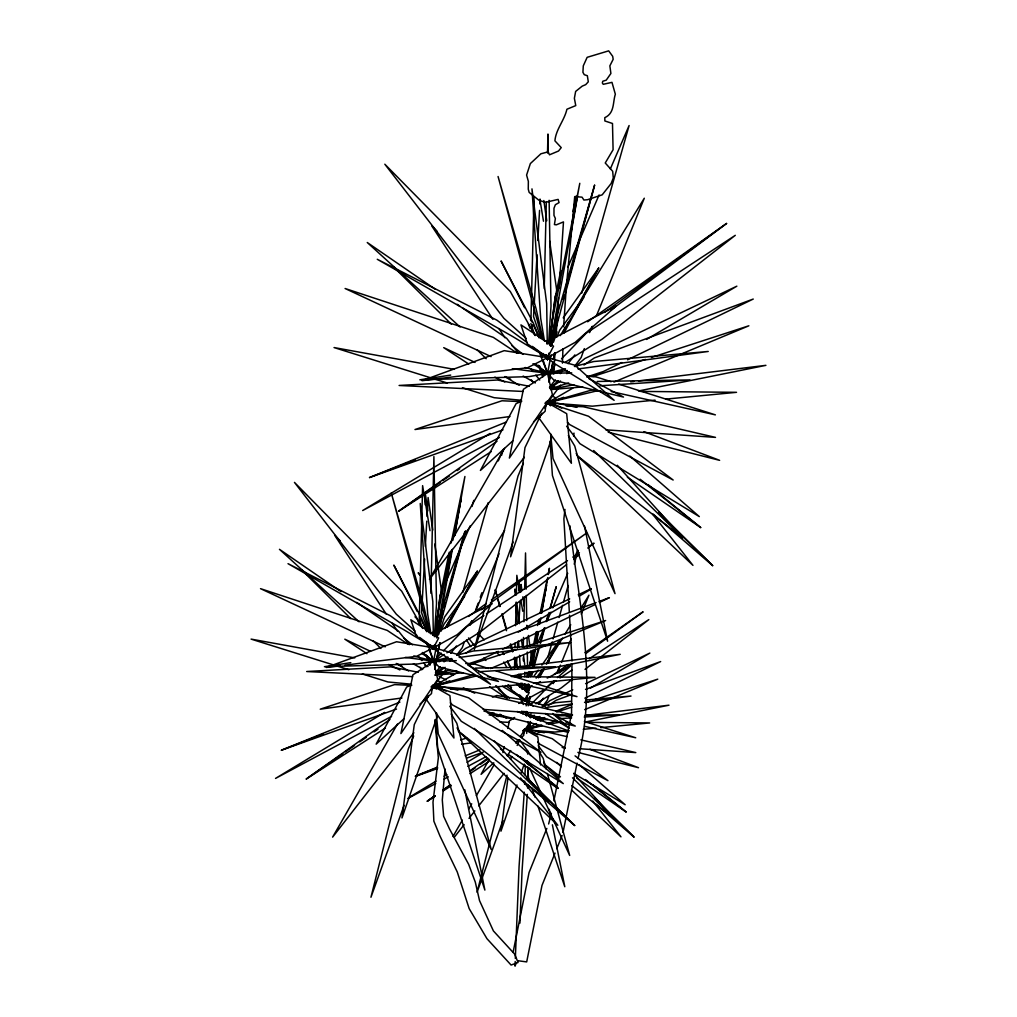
<?xml version="1.0" encoding="UTF-8"?>
<svg xmlns="http://www.w3.org/2000/svg" width="1017" height="1017" viewBox="0 0 1017 1017"><rect width="100%" height="100%" fill="white"/><g stroke="black" fill="none" stroke-linecap="round" stroke-linejoin="round"><path stroke-width="1.5" d="M571.961 664.139L571.554 713.667L553.896 800.811M571.986 661.037L569.52 615.247M523.285 646.812L523.513 637.43M523.882 621.781L524.492 596.75M524.67 588.932L525.535 552.943L526.183 589.11M544.235 288.536L546.32 201.811M547.502 152.931L547.96 134.015L548.29 152.957M514.526 668.22L514.805 657.198M515.034 647.753L515.149 643.024M515.581 625.697L516.178 602.077M516.369 594.208L516.839 575.304L519.662 592.491M530.938 320.355L531.446 299.723M531.535 296.544L534.027 196.561M562.465 363.171L562.922 348.907M563.621 326.737L566.24 287.989M515.199 961.523L515.009 966.15L516.178 963.252M515.327 958.434L519.077 866.395L524.251 792.179M524.581 784.247L524.708 781.069M524.975 774.725L525.357 765.191M526.679 733.448L526.806 730.27L530.327 721.549L530.01 729.469M519.929 923.118L522.102 870.082L527.327 794.366M527.581 788.035L527.721 784.857M527.912 780.115L528.306 770.619M420.021 625.226L420.288 618.895M425.157 504.813L425.564 495.304L427.75 510.865M518.784 590.661L519.115 582.741L520.437 592.11M531.713 331.097L531.98 324.766M424.623 559.007L421.585 612.641L428.055 631.646M425.335 546.396L426.771 521.162M427.038 516.433L428.106 497.504L432.772 530.073M534.078 307.07L533.544 316.579L541.031 338.585M534.256 303.905L537.04 254.771M537.853 240.508L539.557 210.392M539.913 204.061L540.18 199.307M516.407 666.758L516.954 657.262M517.488 647.765L517.844 641.435M518.924 622.429L520.094 601.848M520.628 592.352L521.073 584.444L521.963 590.623M554.99 353.115L553.655 373.659L562.223 371.091M556.007 337.301L557.024 321.499M557.227 318.334L558.562 297.778M559.172 288.294L563.469 221.897L556.299 224.846L554.43 224.579L555.371 218.464L553.973 215.375L553.985 208.282L555.371 204.722L559.058 202.612L558.13 199.408L545.214 202.383L538.768 200.133L529.158 192.391L528.268 189.2L528.357 181.382L526.59 175.064L530.365 163.572L540.879 153.796L548.125 151.864L549.485 154.813L558.524 151.024L561.231 147.618L554.913 140.829C555.867 129.375 564.371 120.476 566.914 109.239L575.762 105.603L574.376 98.306L575.647 91.428L582.207 86.14L585.703 84.64L588.296 81.805L587.343 75.716L584.267 74.686L582.919 72.321L583.288 65.863L587.14 57.333L608.674 50.85L612.666 56.291L613.175 59.278L609.857 65.851L610.899 73.478L606.234 80.152L602.75 81.258L602.344 82.987L603.246 84.309L611.98 82.352L615.336 94.212C612.654 102.692 614.726 113.078 604.797 117.667L604.861 120.959L612.488 123.477L613.086 149.741L605.242 162.987L612.679 171.288L613.289 178.013L611.128 183.518L602.204 194.819L587.584 199.701L583.911 200.044L582.042 197.158L574.707 196.599L566.533 284.925M434.361 636.731L436.509 603.666L433.903 456.595L430.941 593.331M525.954 690.645L526.361 684.53M526.857 676.89L527.149 672.301M548.557 343.797L551.011 306.079L549.129 200.311M445.026 769.017L442.293 799.972L443.615 816.219L449.527 828.969L468.659 864.348L475.308 882.146L479.541 900.655L493.41 930.924L514.767 954.251L518.034 962.54L511.081 965.031L486.952 938.678L469.18 908.626L457.269 871.989L439.865 835.796L433.865 821.164L433 802.222L438.34 757.741L434.793 719.845M432.339 685.954L431.488 693.581L419.97 704.12M546.154 402.096L545.125 411.288L533.569 421.852M524.378 729.151L523.679 735.418L521.378 737.528M564.982 509.441L563.876 518.797L569.329 612.094M573.639 436.217L574.008 433.102M435.225 646.761L433.547 649.329L433.916 646.265L433.547 649.329L432.403 646.392M435.238 635.511L439.929 597.106L449.222 552.269M526.399 692.068L527.34 684.339M528.293 676.61L528.662 673.508M529.615 665.779L532.425 650.308M435.225 635.752L437.844 614.624L450.569 551.265M526.425 691.916L527.213 685.636M435.111 635.383L440.183 595.237L442.064 590.902M549.32 343.479L555.307 296.227L556.553 293.328M526.437 690.797L527.226 684.581M528.217 676.801L528.802 672.135M529.59 665.919L531.624 656.817M507.953 778.056L500.949 831.181L516.979 784.959M452.311 549.371L442.649 605.191L436.369 635.638M454.726 535.412L464.922 476.49L451.141 542.989M558.714 304.769L550.35 345.844M570.003 239.567L577.529 196.103M532.539 665.817L535.489 648.782M536.556 642.591L538.438 631.748M539.773 624.006L540.853 617.815M541.654 613.162L547.82 577.554M548.354 574.452L549.422 568.261L548.138 574.452M451.751 550.248L436.115 635.511M454.307 536.188L461.108 498.724L452.743 540.447M534.751 650.003L531.942 665.436M535.87 643.85L538.107 631.544M539.506 623.853L540.345 619.226M541.464 613.073L546.498 585.372L540.93 613.073M433.039 646.278L433.547 649.329L434.119 646.265L433.547 649.329L432.784 646.354M550.146 345.462L579.792 183.302L552.562 318.906L549.472 343.899L555.002 298.413L560.787 270.497M527.009 691.98L528.459 684.174M529.908 676.369L530.772 671.69M434.717 669.11L439.713 642.935M552.79 362.294L548.989 382.201L550.286 375.985M553.375 359.243L554.545 353.115M526.45 715.116L527.035 712.014M528.217 705.823L529.997 696.518M436.585 645.617L433.547 661.152L437.691 679.381L400.901 733.575L412.927 674.792L444.226 654.465M554.201 369.171L523.412 389.295L509.352 458.082L552.396 394.672L547.527 373.341L551.125 354.971M526.158 705.862L527.658 698.196L518.708 703.433M434.767 669.059L438.162 651.973M438.772 648.859L440.005 642.642M550.896 372.896L553.032 362.103M553.642 359.014L554.862 352.848M526.463 715.231L527.073 712.192M528.586 704.578L530.086 696.963M513.115 952.268L529.056 872.548L546.841 828.41M528.573 674.627L529.196 671.551M530.429 665.398L533.518 650.003M534.751 643.85L537.218 631.544M538.768 623.841L539.696 619.226M551.379 813.269L548.621 823.986M563.024 832.44L577.059 763.093M577.999 758.479C597.996 681.797 578.686 602.636 569.863 525.713M502.907 752.631L504.14 746.605M507.839 728.49L509.39 720.951L514.678 717.455M573.003 211.561L576.207 196.065M533.709 644.104L536.277 631.722M537.561 625.531L538.845 619.34M540.129 613.149L547.184 579.093M527.175 692.081L528.764 684.352M530.365 676.636L531.319 671.995M434.856 646.494L433.547 649.329L434.208 646.265L433.547 649.329L435.073 646.596M436.217 637.074L441.912 611.026L464.604 532.196M550.566 345.602L557.329 314.685L594.589 185.221L551.252 345.755M527.2 692.501L528.802 685.127M530.747 676.28L531.713 671.856M437.068 635.485L443.323 610.848M444.111 607.772L445.281 603.157M548.29 356.509L547.527 359.51L545.837 355.175L547.527 359.51L549.244 356.903M550.96 346.009L558.219 317.495M527.518 692.463L529.399 685.051M531.662 676.165L532.794 671.716M434.704 646.532L433.547 649.329L434.361 646.291M436.827 637.176L465.557 530.76M473.769 500.364L472.028 506.428M548.354 356.458L547.527 359.51L546.358 354.895M446.959 597.106L464.972 532.107M562.96 299.392L564.219 294.828M565.058 291.777L594.589 185.221M534.306 665.792L538.946 649.049M540.624 642.96L544.845 627.743M546.955 620.128L549.066 612.514M550.324 607.95L556.235 586.644L550.108 607.937M462.799 592.466L488.198 502.64M501.534 455.438L503.262 449.349L498.266 460.904M581.686 293.227L629.103 125.536L610.34 168.924M547.896 657.211L552.206 641.956M553.07 638.905L557.812 622.112M559.108 617.535L562.554 605.331M563.418 602.28L568.16 585.5M574.198 564.143L578.076 550.413M533.455 665.766L538.273 649.024M540.027 642.935L544.413 627.718M546.167 621.641L548.354 614.026M344.954 665.143L416.512 656.346L433.547 647.74L434.45 644.956M436.725 637.977L438.988 630.998L492.228 603.615L457.192 634.684L433.547 647.74L396.528 641.752L326.279 667.444L340.288 665.715M542.824 353.407L553.655 363.044L614.154 400.317L574.936 365.217L547.527 357.653L504.229 350.649L422.042 380.701L527.607 367.709L547.527 357.653L549.002 353.128M551.456 345.602L553.909 338.064L616.188 306.028L575.202 342.373L547.527 357.653L512.924 336.678L377.269 259.284L496.932 320.202L527.289 342.665M533.264 706.129L525.255 700.128L526.666 695.831M528.065 691.535L529.463 687.238L532.196 685.827M433.547 649.329L434.551 646.392M438.569 634.633L444.594 616.988L477.265 571.173L447.48 627.006M548.532 356.611L547.527 359.51L547.019 356.458M553.502 342.055L556.985 331.86M528.764 691.102L530.264 686.704M521.124 773.022L524.225 764.085M464.4 641.714L462.277 647.638L456.722 655.126M470.744 623.917L471.812 620.955M475.511 610.569L478.155 603.157M480.278 597.221L481.867 592.771M584.343 348.615L581.152 357.539L575.546 365.078M591.233 329.279L592.301 326.304M524.225 731.706L525.255 728.795L528.141 728.363M548.989 695.564L547.388 700.052L542.773 706.256M553.261 683.602L554.329 680.615M556.998 673.14L559.134 667.165M404.08 805.375L370.951 897.248L408.287 748.982L413.703 736.016M513.089 541.997L474.303 649.571L517.984 476.109L523.412 463.104M502.919 820.566L477.062 892.24L507.025 775.17M555.015 853.098L541.985 885.451L526.692 961.904L517.628 960.684M556.782 848.687L562.121 835.453M469.918 625.302L471.697 620.917M475.257 612.158L499.016 553.795M589.58 332.623L591.958 326.775M596.725 315.092L644.295 198.226L578.253 305.456M557.507 672.428L560.469 665.143M561.651 662.232L571.147 638.918M581.228 614.141L588.945 595.199L580.669 608.624M548.697 356.713L547.527 359.51L547.477 356.408M556.846 337.072L559.757 330.067L583.974 297.269L560.214 335.648M441.086 631.15L443.997 624.158L464.693 596.127L444.632 628.531M526.412 698.577L525.255 701.349L524.175 698.552L525.255 701.349L526.946 698.768M567.817 267.293L599.077 194.972M445.802 582.232L470.159 525.903M537.23 643.85L543.459 629.447M547.184 620.815L550.922 612.17M552.79 607.848L567.74 573.283M573.957 558.88L577.694 550.248M548.76 356.865L547.527 359.51L549.078 356.738M526.984 697.611L525.255 701.349L526.793 698.615M540.243 416.195L524.988 447.582L510.598 556.795L551.456 438.975L550.96 434.246M427.877 696.607L414.275 724.612L401.969 817.948L436.89 717.239L436.42 712.637M510.42 759.305L511.767 756.534M517.157 745.448L519.852 739.906M438.213 684.276L433.547 684.975L432.645 686.806L457.637 672.364M547.527 357.653L553.54 346.2L520.958 324.893L527.327 343.797L547.527 357.653L532.349 346.416M419.551 637.379L433.547 647.74L438.683 637.951L410.83 619.747L416.284 635.905L438.772 652.342L490.486 684.212L456.964 654.211L433.547 647.74L403.965 629.815L288.014 563.672L390.299 615.73L417.008 635.498M492.381 697.115L496.766 695.514L525.255 700.128L529.221 692.59L516.611 684.339M564.041 333.004L598.695 268.068L563.202 317.851M541.985 413.169L539.213 418.356L571.414 463.282L566.685 413.677L547.527 402.77L546.485 403.355L547.527 401.207L550.629 401.855M544.756 407.97L547.527 402.77L560.609 385.176M428.564 695.628L426.428 699.632L453.951 738.024L449.921 695.628L433.547 686.31L431.411 690.301M489.164 759.241L481.079 774.357L493.753 762.775M539.646 677.322L544.095 668.983M547.057 663.415L558.93 641.168L541.858 665.105M523.208 733.664L530.798 722.375M563.037 331.809L565.363 327.652M566.914 324.881L568.465 322.109M573.893 312.41L598.695 268.068M447.353 624.654L453.493 613.683M455.794 609.564L477.265 571.173M540.561 673.991L542.862 669.885M546.688 663.046L558.93 641.168M504.496 448.344L429.454 579.232L524.352 457.319M397.444 724.079L332.623 837.118L413.868 732.761M453.01 836.432L462.366 820.109M468.608 809.227L471.723 803.786M476.401 795.625L494.338 764.339M574.948 310.821L576.601 308.138M457.142 607.441L459.646 603.386M461.311 600.691L504.585 530.404M539.341 675.746L540.993 673.063M547.604 662.321L562.49 638.155M564.969 634.138L570.753 624.743M538.438 677.843L544.26 668.436M547.578 663.071L549.244 660.389L546.434 664.19M507.216 755.784L510.75 750.571M516.064 742.741L517.831 740.134M520.488 736.219L528.459 724.485L527.823 721.676M533.772 676.445L538.273 670.152M536.124 678.161L542.684 669.275M445.599 670.089L433.547 686.31L436.407 689.119M454.37 837.182L464.121 824.66M469.002 818.405L474.85 810.892M478.74 805.884L504.089 773.327M549.485 387.363L555.346 379.875M560.227 373.633L562.185 371.129M568.045 363.641L574.885 354.908M435.454 672.834L440.221 666.732M444.035 661.864L447.861 656.982M450.722 653.321L456.442 646.011M529.069 716.451L530.976 714.023M538.603 704.285L543.358 698.196M545.417 403.495L547.527 401.207L561.727 408.135M431.424 687.276L433.547 684.975L457.892 690.034M523.119 731.109L525.255 728.795L537.675 734.846M450.696 375.095L419.843 379.824L528.98 376.633L547.527 373.341L555.053 365.535M561.498 358.848L586.224 333.207L735.291 235.321L602.242 339.093L564.88 362.484M441.264 653.143L433.547 661.152L417.695 663.974L324.41 666.694L350.801 662.639M443.463 650.867L466.612 626.841L483.863 615.514M530.569 704.946L550.731 684.034L556.032 680.551M512.771 440.87L480.405 470.451L516.102 403.622L521.81 401.118M403.825 718.866L376.163 744.152L406.673 687.034L410.919 685.178M515.619 742.791L519.077 739.626M587.648 321.766L726.583 223.46L611.026 310.071M468.519 616.455L486.291 603.526M502.487 686.322L525.255 700.128L527.556 698.069M546.993 686.945L554.023 680.704M557.545 677.589L570.448 666.148L547.222 678.097M549.943 387.833L558.397 380.752M566.838 373.671L569.253 371.637M575.291 366.578L584.94 358.493L736.855 286.171L646.532 339.436M435.912 673.279L443.018 667.33M450.124 661.368L452.489 659.385M457.23 655.406L465.519 648.452L569.673 598.873M529.946 717.392L532.298 715.421M542.849 706.573L549.879 700.675L572.736 689.793M545.023 403.164L547.527 401.207L552.93 404.27M431.119 686.869L433.547 684.975L446.082 691.09M522.827 730.689L525.255 728.795L532.12 732.672M566.533 564.626L480.304 631.888L446.908 652.787M574.033 558.778L579.029 554.875M587.775 548.049L594.03 543.18L588.716 546.663M572.52 679.127L561.27 687.912L535.934 703.777M585.029 669.377L648.833 619.607L589.174 658.787M604.352 312.473L726.583 223.46M481.295 609.717L485.147 606.907M490.283 603.17L586.58 533.048L491.427 599.903M558.943 673.101L571.694 663.809M585.716 653.6L643.1 611.802L584.991 652.647M491.071 451.726L398.626 511.22L497.033 441.2M385.443 728.045L306.282 778.997L389.829 719.54M435.276 796.031L427.267 801.193L435.009 795.688M442.738 790.184L450.48 784.679M469.816 770.911L487.868 758.072M553.998 674.424L568.198 664.444M398.626 511.22L440.221 482.325M442.827 480.52L449.323 476.007M457.129 470.591L459.722 468.786M306.282 778.997L342.78 753.648M345.386 751.83L354.513 745.499M359.726 741.876L366.247 737.35M374.065 731.922L377.968 729.202M427.267 801.193L435.06 795.777M442.84 790.374L450.633 784.959M470.096 771.445L475.295 767.835M480.482 764.237L486.978 759.724M550.133 388.087L560.532 380.994M583.936 365.027L594.335 357.933L753.254 299.049L627.565 359.802M436.128 673.508L445.154 667.343M465.799 653.257L473.541 647.982L596.089 602.585M530.391 717.824L534.243 715.193M548.366 705.556L556.057 700.306L572.266 694.306M521.289 713.082L523.933 711.328M486.52 613.772L567.486 560.609M572.787 557.125L579.423 552.765M560.011 677.945L571.935 670.101M443.298 790.87L451.306 785.709M470.007 773.683L488.719 761.644M490.016 433.458L362.662 510.547L499.398 437.424M384.604 712.396L275.531 778.412L391.583 716.362M408.999 797.468L436.013 781.12M444.124 776.213L446.819 774.573M467.095 762.305L481.956 753.317M518.25 632.116L569.66 601.81M579.131 596.216L591.309 589.046M590.419 688.128L649.863 653.079L585.589 683.678M548.862 401.995L572.914 388.087M536.137 723.532L524.569 730.206L525.255 728.795L527.111 731.223M540.205 721.167L542.925 719.604M510.102 685.483L511.971 691.001L525.255 700.128L543.472 690.073M407.792 798.498L435.746 783.548M444.137 779.06L448.332 776.823M467.896 766.36L486.075 756.635M536.29 683.716L540.383 681.606M621.857 362.56L603.284 371.536L586.707 376.989M498.292 651.35L481.194 659.613L467.795 664.012M502.563 649.291L595.136 604.543M599.407 602.484L609.374 597.665L599.038 601.492M571.974 704.425L556.083 711.188M584.839 698.196L660.656 661.558L585.525 689.399M578.241 594.792L591.08 588.69M550.362 388.583L554.596 386.663M436.369 673.991L442.026 671.423M613.963 382.087L748.868 325.796L651.414 357.488M490.499 668.55L605.623 620.523L523.272 647.295M568.567 716.375L571.49 715.154M584.661 709.663L657.757 679.165L592.873 700.255M502.983 429.835L369.527 477.545L506.339 422.004M396.503 709.065L281.404 750.215L399.897 702.111M415.445 776.06L437.399 767.136M465.227 755.847L479.871 749.898M369.527 477.545L415.305 459.862M281.404 750.215L322.872 734.198M415.495 776.187L437.602 767.632M415.47 776.403L437.552 768.509M466.994 757.983L483.177 752.199M601.136 391.049L596.407 390.998L549.053 402.401L563.736 397.304M449.781 680.831L433.547 686.31L468.621 697.853L540.93 752.338L452.527 704.959L450.378 702.849M529.755 728.299L525.255 729.812L525.814 730.359M532.755 727.295L537.256 725.782M460.637 739.956L466.663 737.973M550.54 388.875L568.63 382.926M436.522 674.296L449.921 669.885M534.065 718.422L539.938 716.502M592.949 376.493L645.426 359.433M472.371 663.847L517.284 649.24M556.668 712.04L571.757 707.133M585.334 702.709L589.86 701.247M549.053 402.325L594.64 389.168M472.752 674.983L433.547 686.31L471.901 689.208L525.598 684.06M541.756 725.057L525.255 729.812L537.866 736.994L540.535 764.975M546.256 723.761L556.757 720.722M512.314 368.688L547.527 373.341L565.439 368.764M574.402 366.476L593.801 361.518L708.226 351.462L578.037 368.955M447.226 657.656L433.547 661.152L405.274 657.414M457.879 654.935L473.083 651.045L570.88 642.452L459.201 657.465M542.01 706.167L555.714 702.671L571.401 701.298M542.112 725.757L525.255 729.812L552.269 738.711L564.918 748.245M548.239 724.282L560.558 722.108M638.485 390.986L765.915 365.345L638.523 380.905M511.195 676.254L620.205 654.325L510.763 667.686M584.902 722.108L668.983 705.188L584.75 715.472M550.629 389.269L573.88 384.82M435.085 674.97L456.722 670.839M535.781 719.311L544.807 717.582M549.091 400.978L552.206 400.52M525.064 367.506L547.527 373.341L567.359 370.493M451.662 658.546L433.547 661.152L413.69 655.99M509.962 416.512L414.987 429.53L501.978 400.774L520.831 401.601M401.931 697.98L320.253 709.18L394.609 684.606L411.745 685.356M461.578 744.202L470.998 742.906M547.349 707.273L572.139 703.955M584.533 702.289L631.01 696.048L585.525 700.052M630.667 381.858L633.807 381.477M655.075 400.151L592.415 406.177L549.078 402.885M666.046 399.096L736.537 392.32L640.494 391.418M533.493 683.297L595.085 677.373L511.564 676.585M569.024 730.689L554.799 732.062L525.255 729.812L529.984 729.38M583.25 729.329L595.898 728.108M600.64 727.651L649.647 722.947L585.563 722.337M549.104 402.618L555.409 402.046M439.751 685.725L433.547 686.31L475.32 676.241L478.473 676.28M550.566 389.587L582.716 386.918M435.098 675.135L463.129 672.784M537.243 720.252L547.96 719.413M600.055 385.786L689.907 379.913L597.221 381.464M478.74 671.767L555.231 666.771L475.333 668.105M560.583 718.587L571.63 717.862M584.254 717.036L618.959 714.773L585.601 715.332M489.113 715.015L492.266 714.837L513.267 718.968M488.071 713.349L494.313 713.171M532.984 363.692L547.527 373.341L571.732 372.858M456.353 660.694L433.547 661.152L421.953 653.461M556.998 715.815L571.3 715.574M566.151 406.037L583.224 406.724L715.498 437.386L605.84 429.835M450.315 689.132L464.044 689.679L572.52 714.824M537.79 731.973L548.748 732.418L567.079 736.664M522.967 391.456L399.109 385.468L497.389 380.015L529.298 386.282M412.546 676.636L306.689 671.525L390.693 666.847L418.241 672.262M499.69 721.917L509.097 722.375M483.164 709.421L572.406 715.561M562.147 747.533L565.287 747.749M579.385 748.715L635.803 752.593L580.821 739.855M535.298 363.857L547.527 373.341L553.782 373.798M586.631 376.201L596.013 376.887L611.128 381.693M439.687 661.609L433.547 661.152L422.398 652.507M465.773 663.516L474.977 664.19L488.478 668.474M520.844 400.228L494.173 397.698L462.443 387.757M411.529 684.212L387.935 681.962L362.37 673.966M454.332 369.362L334.046 347.56L430.725 377.828M354.768 657.91L251.085 639.108L348.831 669.72M556.82 403.139L576.944 407.334M529.654 729.71L544.298 732.748M611.153 391.507L715.383 414.86L618.679 384.095M487.486 676.585L577.008 696.632L495.991 670.864M566.011 722.159L570.664 723.201M584.597 726.316L635.727 737.77L584.368 721.434M608.204 432.2L719.616 460.332L643.964 431.666M483.939 711.086L568.35 732.405M577.872 752.389L638.511 767.695L589.924 749.287M505.525 685.522L525.255 700.128L543.294 705.099L547.998 709.307M433.75 378.769L447.34 383.028M561.702 714.226L569.253 716.629M549.002 403.253L588.563 416.271L673.165 480.024L569.736 424.598L567.486 422.386M425.042 665.499L428.043 666.491M444.556 671.932L447.556 672.923M450.556 673.902L453.557 674.894M436.471 662.131L433.547 661.152L429.034 649.532M517.132 711.442L568.808 731.02M491.071 356.598L345.094 288.51L493.296 337.352L517.106 353.153M385.252 646.825L260.517 588.652L387.197 630.387L407.792 644.066M439.09 676.572L446.221 679.89M463.332 687.873L474.736 693.187M475.066 362.433L443.717 347.636L468.735 364.048M504.979 376.557L510.687 379.252M370.531 651.325L344.814 639.184L366.921 653.689M396.236 663.465L401.957 666.16M494.821 377.142L504.788 381.985M489.635 712.497L498.177 716.654M388.672 664.495L399.884 669.949M468.049 663.3L470.871 664.737M588.868 378.629L623.51 397.062L554.151 380.383L547.527 373.341L539.658 353.052M467.769 665.093L498.483 681.428L439.204 667.165L433.547 661.152L427.648 643.532M553.375 714.417L575.266 726.062L529.615 715.078L526.132 711.379M436.026 686.907L433.547 684.975L433.865 688.039L433.547 684.975L441.81 689.653M523.158 376.048L535.349 382.951M413.385 663.847L422.792 669.173M552.015 395.753L555.879 398.054M437.463 680.36L441.518 682.776M561.486 765.839L546.587 756.737L538.247 745.792M573.677 773.289L625.163 804.739L579.054 764.555M505.665 377.027L519.166 385.329M545.214 713.489L569.113 728.21L552.689 713.502M499.932 714.239L506.593 718.345M396.77 663.694L408.592 670.953M489.571 686.767L506.758 698.171M435.009 289.07L367.251 242.504L460.04 326.953M457.167 304.299L459.773 306.092M462.379 307.884L506.682 338.33L518.352 353.052M627.375 477.202L700.688 527.581L647.931 484.512M495.788 685.636L498.381 687.416L507.013 698.31M341 591.627L279.459 549.32L359.09 621.807M356.725 602.433L398.626 631.226L409.292 644.689M576.652 778.005L626.052 811.96L592.847 784.857M500.351 748.932L502.97 750.737M508.195 754.322L557.901 788.493M395.74 268.475L393.21 266.594L451.446 324.309M309.232 575.571L301.642 569.914L350.789 618.616M575.05 755.873L607.95 780.662L539.874 744.19L537.713 742.054M512.072 345.831L523.069 354.374M509.314 698.082L499.512 690.479L496.906 686.488M403.813 638.091L412.482 644.816M577.618 456.048L682.636 537.726L617.281 465.265M544.235 764.237L560.481 776.861M571.719 785.607L614.179 818.634L574.198 774.306M458.197 731.007L549.015 801.65L494.364 741.05M550.006 403.152L547.527 401.207L547.832 404.308M640.163 479.249L700.688 527.581M585.487 779.569L626.052 811.96M516.28 754.525L558.269 788.048M520.475 757.08L557.113 787.005M653.13 514.081L712.675 565.655L658.914 512.288M595.962 804.116L633.947 837.016L594.894 798.256M523.463 781.158L574.694 825.524L526.666 777.852M629.879 456.074L699.327 516.611L579.932 443.666L566.596 426.187M502.271 730.422L563.291 783.611L461.235 721.256L449.781 706.243M526.323 338.534L503.936 318.359L384.82 164.207L510.267 291.485L535.107 335.597M508.042 684.606L511.487 687.708M519.522 694.954L525.255 700.128M414.911 630.947L396.287 614.154L294.472 482.401L401.69 591.182L422.665 628.43M430.051 644.6L433.547 647.74M558.93 778.03L545.137 764.975L543.612 762.191M571.567 790.006L620.967 836.826L592.784 801.04M667.127 521.416L712.675 565.655M599.979 804.04L633.947 837.016M535.997 787.946L574.694 825.524M593.686 450.531L682.636 537.726M556.769 762.369L561.282 766.78M572.533 777.814L614.179 818.634M474.291 728.401L549.015 801.65M548.366 403.596L550.617 405.808M477.202 349.835L486.164 358.709M373.112 640.748L380.93 648.49M437.348 231.609L431.793 225.965L492.902 319.325M420.39 575.05L418.178 572.813L420.123 575.317M477.621 633.121L484.219 639.82M496.334 652.113L499.639 655.457M340.123 540.777L334.618 535.184L386.307 614.154M414.987 616.81L417.186 619.048L418.89 623.396M531.001 369.006L532.946 371.459M535.857 375.133L539.747 380.04M418.991 656.918L421.902 660.592M423.847 663.033L426.759 666.707M652.978 514.602L692.958 565.363L577.732 456.188L576.219 453.442M520.539 777.916L557.837 825.27L459.353 731.96L457.078 727.816M468.506 637.939L474.316 645.452M483.99 657.986L485.923 660.491M550.388 404.957L547.527 401.207L547.858 404.359M435.06 687.734L433.547 684.975L435.454 687.467M520.704 741.368L530.836 755.504M531.268 379.811L533.073 382.354M420.021 667.228L421.826 669.771M498.927 328.529L504.953 337.733M466.472 640.011L470.82 646.659M392.346 623.37L397.507 631.265M549.129 403.851L547.527 401.207L549.04 403.952M568.35 435.505L574.758 446.056L615.018 593.648L553.019 458.502L550.794 435.276M538.298 750.254L543.18 758.313L546.078 768.928M433.547 684.975L435.149 687.619M451.192 714.048L456.811 723.303L491.224 849.449L438.238 733.943L436.268 713.4M503.796 662.016L506.873 667.47M502.5 651.554L503.923 654.3M507.47 661.139L511.03 667.991M524.645 307.719L501.076 260.962L533.455 323.381L539.086 337.835M530.353 319.046L531.777 321.88M533.213 324.715L539.302 337.568M502.373 651.732L503.771 654.503M507.254 661.431L510.051 666.974M417.11 611.281L393.833 565.096L421.521 618.45L426.67 631.684M421.343 619.671L426.632 630.909M529.526 767.924L540.713 792.319M542.697 796.616L569.673 855.437L547.324 773.479M528.395 324.08L530.086 328.427M518.721 684.568L519.814 687.365M519.534 695.717L522.395 703.078M426.212 642.274L427.903 646.634M538.527 365.256L542.773 376.837M426.11 654.935L427.699 659.296M428.767 662.194L429.822 665.105M519.636 683.602L521.174 688.115M530.861 323.533L534.777 335.254M540.663 352.835L542.137 357.234M543.116 360.158L547.527 373.341M520.768 697.039L523.272 704.489M422.246 627.387L419.296 618.578L422.614 485.643L430 530.671M529.971 782.162L528.471 777.674L527.721 766.894M531.955 788.137L534.942 797.099M537.929 806.061L564.791 886.735L552.384 824.8M539.671 365.967L543.103 376.417M521.861 710.997L522.84 713.947M427.102 655.711L430.077 664.737M495.304 589.936L497.033 595.949M497.898 598.949L500.059 606.463M502.22 613.976L506.542 629.002M510.865 644.041L513.026 651.554M514.755 657.567L517.78 668.08M495.215 589.962L496.881 596M497.72 599.013L499.817 606.552M501.902 614.103L506.491 630.693M510.254 644.269L512.352 651.808M514.017 657.846L516.522 666.898M542.455 339.5L498.063 176.513L536.15 308.965L543.053 339.602M518.428 674.385L519.178 677.386M520.704 683.373L522.217 689.361M429.377 632.93L391.265 492.927L423.822 606.132L429.721 632.358M525.586 711.849L526.539 716.07M519.14 674.131L519.814 677.157M521.174 683.208L522.535 689.259M584.533 526.132L607.594 641.206L552.422 475.498L550.032 441.162M549.269 809.316L550.833 817.058M464.769 789.751L484.88 890.091L437.717 748.461L435.734 720.036M544.489 341.203L540.688 318.308L531.967 188.87L546.676 303.587L547.286 343.988M520.755 674.233L521.251 677.246M522.255 683.271L523.259 689.297M430.992 634.023L427.687 614.115L420.25 503.479L432.81 601.543L433.331 635.46M539.887 199.307L543.485 221.223M520.946 600.297L522.738 611.242M543.841 200.54L546.752 220.765M549.65 240.991L556.782 290.773M522.852 596.801L524.175 606.081M527.06 626.18L527.505 629.269M528.395 635.447L529.946 646.278M530.607 650.905L531.497 657.096M434.78 544.044L441.899 593.686M515.822 595.339L515.022 589.046L515.441 595.352M516.839 603.195L519.458 623.65M521.467 639.375L522.484 647.244M523.488 655.113L524.696 664.546M527.518 750.533L527.836 753.648M527.365 750.788L527.67 753.928M528.42 761.784L528.726 764.924M527.302 760.741L527.518 763.818M515.975 603.234L517.361 623.752M518.53 641.104L518.95 647.409M519.484 655.291L520.221 666.338M546.65 340.593L546.803 343.746M523.234 657.757L523.386 660.872M524.467 684.225L524.759 690.454M432.746 632.218L432.899 635.333M526.298 595.403L526.742 620.573M526.819 625.29L526.882 628.43M527.048 637.875L527.213 647.308M527.302 652.024L527.543 666.186M524.81 672.212L524.886 676.813M525.001 684.479L525.09 690.619"/></g></svg>
